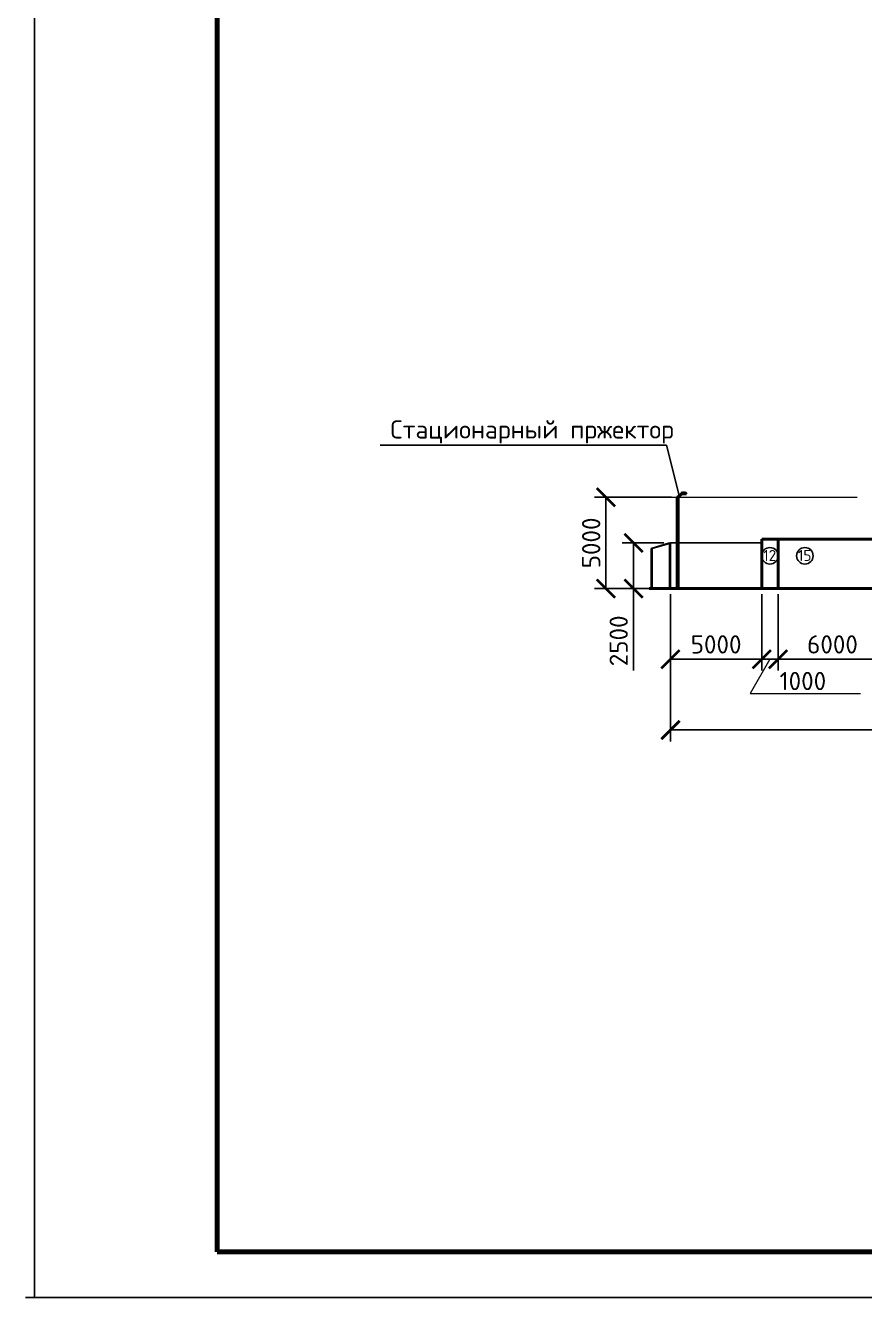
# Model space of a CAD drawing. Header units: millimetres. Extents: x -782 to 10910, y 3841 to 13237.
# Drawn here: x -781.7 to -689.8, y 4163.8 to 4303.1 of the extents above; entities that cross this region are included whole.
import ezdxf

# ---------------------------------------------------------------- set-up
doc = ezdxf.new("R2010")
doc.units = ezdxf.units.MM
doc.layers.add('Оbводка', color=1, linetype='Continuous', lineweight=90)
doc.styles.add('2.5', font='isocpeur.ttf', dxfattribs={"height": 2})
doc.styles.add('Isocpeur', font='isocpeur.ttf')
doc.dimstyles.new('М500 стройгенп', dxfattribs={"dimtxt": 2, "dimasz": 2, "dimexe": 1.25, "dimexo": 0.625, "dimtad": 1, "dimlfac": 500, "dimtxsty": '2.5', "dimblk": 'ARCHTICK', "dimcen": 2.5, "dimadec": 0, "dimazin": 0, "dimtfac": 1, "dimtmove": 0, "dimatfit": 3, "dimfxl": 1, "dimarcsym": 0})

# ---------------------------------------------------------------- blocks, each defined once
blk = doc.blocks.new('_ArchTick')
at = {"color": 0, "linetype": 'ByBlock', "const_width": 0.15}
blk.add_lwpolyline([(-0.5, -0.5), (0.5, 0.5)], dxfattribs=at)
blk = doc.blocks.new('*D117')
at = {"color": 0, "lineweight": -2, "transparency": 16777216}
for p, q in [((-711.79, 4246.41), (-716.35, 4246.41)), ((-715.1, 4246.41), (-715.1, 4241.41)), ((-711.79, 4241.41), (-716.35, 4241.41)), ((-715.1, 4241.41), (-715.1, 4232.46))]:
    blk.add_line(p, q, dxfattribs=at)
at = {"layer": 'Defpoints', "color": 0, "lineweight": 20, "transparency": 16777216}
for p in [(-715.1, 4246.41), (-711.16, 4246.41), (-711.16, 4241.41)]:
    blk.add_point(p, dxfattribs=at)
at = {"color": 0, "lineweight": -2, "transparency": 16777216, "xscale": 2, "yscale": 2, "zscale": 2}
for p, rotation in [((-715.1, 4246.41), 90), ((-715.1, 4241.41), 270)]:
    blk.add_blockref('_ArchTick', p, dxfattribs=dict(at, rotation=rotation))
at = {"color": 0, "lineweight": 20, "transparency": 16777216, "insert": (-716.73, 4235.69), "char_height": 2, "attachment_point": 5, "rotation": 90, "style": '2.5'}
blk.add_mtext('2500', dxfattribs=at)
blk = doc.blocks.new('*D118')
at = {"color": 0, "lineweight": -2, "transparency": 16777216}
for p, q in [((-710.96, 4251.41), (-719.37, 4251.41)), ((-718.12, 4251.41), (-718.12, 4241.41)), ((-710.86, 4241.41), (-719.37, 4241.41))]:
    blk.add_line(p, q, dxfattribs=at)
at = {"layer": 'Defpoints', "color": 0, "lineweight": 20, "transparency": 16777216}
for p in [(-710.34, 4251.41), (-718.12, 4241.41), (-710.23, 4241.41)]:
    blk.add_point(p, dxfattribs=at)
at = {"color": 0, "lineweight": -2, "transparency": 16777216, "xscale": 2, "yscale": 2, "zscale": 2}
for p, rotation in [((-718.12, 4251.41), 90), ((-718.12, 4241.41), 270)]:
    blk.add_blockref('_ArchTick', p, dxfattribs=dict(at, rotation=rotation))
at = {"color": 0, "lineweight": 20, "transparency": 16777216, "insert": (-719.74, 4246.41), "char_height": 2, "attachment_point": 5, "rotation": 90, "style": '2.5'}
blk.add_mtext('5000', dxfattribs=at)
blk = doc.blocks.new('*D119')
at = {"color": 0, "lineweight": -2, "transparency": 16777216}
for p, q in [((-711.06, 4240.79), (-711.06, 4232.43)), ((-701.06, 4240.79), (-701.06, 4232.43)), ((-711.06, 4233.68), (-701.06, 4233.68))]:
    blk.add_line(p, q, dxfattribs=at)
at = {"layer": 'Defpoints', "color": 0, "lineweight": 20, "transparency": 16777216}
for p in [(-711.06, 4241.41), (-701.06, 4241.41), (-701.06, 4233.68)]:
    blk.add_point(p, dxfattribs=at)
at = {"color": 0, "lineweight": -2, "transparency": 16777216, "xscale": 2, "yscale": 2, "zscale": 2, "rotation": 180}
blk.add_blockref('_ArchTick', (-711.06, 4233.68), dxfattribs=at)
at = {"color": 0, "lineweight": -2, "transparency": 16777216, "xscale": 2, "yscale": 2, "zscale": 2}
blk.add_blockref('_ArchTick', (-701.06, 4233.68), dxfattribs=at)
at = {"color": 0, "lineweight": 20, "transparency": 16777216, "insert": (-706.06, 4235.3), "char_height": 2, "attachment_point": 5, "style": '2.5'}
blk.add_mtext('5000', dxfattribs=at)
blk = doc.blocks.new('*D120')
at = {"color": 0, "lineweight": -2, "transparency": 16777216}
for p, q in [((-701.06, 4240.79), (-701.06, 4232.43)), ((-699.27, 4240.79), (-699.27, 4232.43)), ((-701.06, 4233.68), (-699.27, 4233.68))]:
    blk.add_line(p, q, dxfattribs=at)
at = {"layer": 'Defpoints', "color": 0, "lineweight": 20, "transparency": 16777216}
for p in [(-701.06, 4241.41), (-699.27, 4241.41), (-699.27, 4233.68)]:
    blk.add_point(p, dxfattribs=at)
at = {"color": 0, "lineweight": -2, "transparency": 16777216, "xscale": 2, "yscale": 2, "zscale": 2, "rotation": 180}
blk.add_blockref('_ArchTick', (-701.06, 4233.68), dxfattribs=at)
at = {"color": 0, "lineweight": -2, "transparency": 16777216, "xscale": 2, "yscale": 2, "zscale": 2}
blk.add_blockref('_ArchTick', (-699.27, 4233.68), dxfattribs=at)
at = {"color": 0, "lineweight": 20, "transparency": 16777216, "insert": (-696.56, 4231.29), "char_height": 2, "attachment_point": 5, "style": '2.5'}
blk.add_mtext('1000', dxfattribs=at)
blk = doc.blocks.new('*D121')
at = {"color": 0, "lineweight": -2, "transparency": 16777216}
for p, q in [((-699.27, 4240.79), (-699.27, 4232.43)), ((-687.35, 4240.79), (-687.35, 4232.43)), ((-699.27, 4233.68), (-687.35, 4233.68))]:
    blk.add_line(p, q, dxfattribs=at)
at = {"layer": 'Defpoints', "color": 0, "lineweight": 20, "transparency": 16777216}
for p in [(-699.27, 4241.41), (-687.35, 4241.41), (-687.35, 4233.68)]:
    blk.add_point(p, dxfattribs=at)
at = {"color": 0, "lineweight": -2, "transparency": 16777216, "xscale": 2, "yscale": 2, "zscale": 2, "rotation": 180}
blk.add_blockref('_ArchTick', (-699.27, 4233.68), dxfattribs=at)
at = {"color": 0, "lineweight": -2, "transparency": 16777216, "xscale": 2, "yscale": 2, "zscale": 2}
blk.add_blockref('_ArchTick', (-687.35, 4233.68), dxfattribs=at)
at = {"color": 0, "lineweight": 20, "transparency": 16777216, "insert": (-693.31, 4235.3), "char_height": 2, "attachment_point": 5, "style": '2.5'}
blk.add_mtext('6000', dxfattribs=at)
blk = doc.blocks.new('*D63')
at = {"color": 0, "lineweight": -2, "transparency": 16777216}
for p, q in [((-711.06, 4240.79), (-711.06, 4224.68)), ((-442.54, 4240.79), (-442.54, 4224.68)), ((-711.06, 4225.93), (-442.54, 4225.93))]:
    blk.add_line(p, q, dxfattribs=at)
at = {"layer": 'Defpoints', "color": 0, "lineweight": 20, "transparency": 16777216}
for p in [(-711.06, 4241.41), (-442.54, 4241.41), (-442.54, 4225.93)]:
    blk.add_point(p, dxfattribs=at)
at = {"color": 0, "lineweight": -2, "transparency": 16777216, "xscale": 2, "yscale": 2, "zscale": 2, "rotation": 180}
blk.add_blockref('_ArchTick', (-711.06, 4225.93), dxfattribs=at)
at = {"color": 0, "lineweight": -2, "transparency": 16777216, "xscale": 2, "yscale": 2, "zscale": 2}
blk.add_blockref('_ArchTick', (-442.54, 4225.93), dxfattribs=at)
at = {"color": 0, "lineweight": 20, "transparency": 16777216, "insert": (-577.8, 4227.55), "char_height": 2, "attachment_point": 5, "style": '2.5'}
blk.add_mtext('136000', dxfattribs=at)

msp = doc.modelspace()

# ---------------------------------------------------------------- linework, layer by layer
for p, q in [((-780.704969, 4757.787646), (-780.704969, 4163.787646)), ((-780.704969, 4163.787646), (59.295031, 4163.787646))]:
    msp.add_line(p, q)
at = {"lineweight": 70}
for p, q in [((-760.704969, 4752.787646), (-760.704969, 4168.787646)), ((-760.704969, 4168.787646), (54.295031, 4168.787646))]:
    msp.add_line(p, q, dxfattribs=at)
at = {"lineweight": 25}
for p, q in [((-711.474866, 4257.106773), (-742.858724, 4257.106773)), ((-710.086694, 4251.602501), (-711.474866, 4257.106773)), ((-713.163225, 4245.810995), (-711.163225, 4246.410995)), ((-713.163225, 4241.410995), (-713.163225, 4245.810995)), ((-713.063225, 4245.790995), (-711.163225, 4246.360995)), ((-713.063225, 4241.410995), (-713.063225, 4245.840995)), ((-711.163225, 4241.410995), (-711.163225, 4246.410995)), ((-711.063225, 4246.410995), (-711.063225, 4241.410995)), ((-711.063225, 4246.410995), (-701.063225, 4246.410995)), ((59.295178, 4163.787829), (-781.704822, 4163.787829))]:
    msp.add_line(p, q, dxfattribs=at)
at = {"lineweight": 20}
for p, q in [((-712.446364, 4251.410995), (-690.613451, 4251.410995)), ((-710.338181, 4251.410995), (-690.613451, 4251.410995)), ((-710.300681, 4251.410995), (-710.250681, 4251.410995)), ((-711.163225, 4246.410995), (-711.063225, 4246.410995)), ((-711.163225, 4246.410995), (-711.163225, 4246.360995)), ((-713.384997, 4241.410995), (-686.343225, 4241.410995)), ((-711.163225, 4241.410995), (-713.163225, 4241.410995)), ((-713.163225, 4241.410995), (-713.063225, 4241.410995)), ((-713.063225, 4241.410995), (-712.063225, 4241.410995)), ((-700.164994, 4233.678218), (-702.330057, 4229.928218)), ((-702.330057, 4229.928218), (-690.245418, 4229.928218))]:
    msp.add_line(p, q, dxfattribs=at)
at = {"lineweight": 40}
for p, q in [((-710.338181, 4251.410995), (-710.213181, 4251.410995)), ((-710.338181, 4251.410995), (-710.213181, 4251.410995)), ((-710.330042, 4241.410995), (-710.330042, 4251.410995)), ((-710.230042, 4251.410995), (-710.230042, 4241.410995)), ((-701.063225, 4241.410995), (-701.063225, 4246.810995)), ((-701.063225, 4246.810995), (-699.063225, 4246.810995)), ((-699.266762, 4246.810995), (-699.266762, 4241.410995)), ((-699.063225, 4246.810995), (-687.351977, 4246.810995)), ((-713.384997, 4241.410995), (-440.168003, 4241.410995))]:
    msp.add_line(p, q, dxfattribs=at)
at = {"color": 0, "linetype": 'Continuous', "lineweight": 40}
for p, q in [((-710.338181, 4251.410995), (-710.213181, 4251.410995)), ((-710.318531, 4251.410995), (-709.854858, 4251.794007)), ((-710.24424, 4251.410995), (-709.829241, 4251.755638)), ((-709.854858, 4251.794007), (-709.825544, 4251.758709))]:
    msp.add_line(p, q, dxfattribs=at)
for centre, radius, start, end in [((-709.603281, 4251.561777), 0.342361, 32.43625633, 137.27001606), ((-709.587424, 4251.080067), 0.719204, 67.68405496, 109.33477766)]:
    msp.add_arc(centre, radius, start, end, dxfattribs=at)
at = {"layer": 'Оbводка', "color": 0, "lineweight": -2}
for centre in [(-700.1693, 4244.999483), (-696.336917, 4244.999483)]:
    msp.add_circle(centre, 0.902538, dxfattribs=at)

# ---------------------------------------------------------------- texts
at = {"lineweight": 25, "insert": (-741.726541, 4259.83945), "char_height": 2, "attachment_point": 1, "style": 'Isocpeur'}
msp.add_mtext_dynamic_manual_height_columns('Стационарный пржектор', width=33.70747748, gutter_width=12.5, heights=[0], dxfattribs=at)
at = {"lineweight": 40, "char_height": 1.199998, "width": 15.99997333, "attachment_point": 5, "style": 'Isocpeur'}
for s, insert in [('12', (-700.187918, 4245.035811)), ('15', (-696.355535, 4245.035811))]:
    msp.add_mtext(s, dxfattribs=dict(at, insert=insert))

# ---------------------------------------------------------------- dimensions: what is measured, and where the dimension line sits
at = {"lineweight": 20}
for base, p1, p2, picture, middle in [((-718.118692, 4241.410995), (-710.338181, 4251.410995), (-710.230042, 4241.410995), '*D118', (-718.118692, 4246.410995)), ((-715.104325, 4246.410995), (-711.163225, 4241.410995), (-711.163225, 4246.410995), '*D117', (-715.104325, 4235.685995))]:
    dim = msp.add_linear_dim(base=base, p1=p1, p2=p2, angle=90, dimstyle='М500 стройгенп', dxfattribs=at)
    dim.commit()
    dim.dimension.update_dxf_attribs({"geometry": picture, "text_midpoint": middle, "dimtype": 160})
for base, p1, p2, text, picture, middle in [((-701.063225, 4233.678218), (-711.063225, 4241.410995), (-701.063225, 4241.410995), '5000', '*D119', (-706.063225, 4235.303218)), ((-687.351977, 4233.678218), (-699.266762, 4241.410995), (-687.351977, 4241.410995), '6000', '*D121', (-693.30937, 4235.303218))]:
    dim = msp.add_linear_dim(base=base, p1=p1, p2=p2, text=text, dimstyle='М500 стройгенп', dxfattribs=at)
    dim.commit()
    dim.dimension.update_dxf_attribs({"geometry": picture, "text_midpoint": middle})
dim = msp.add_linear_dim(base=(-442.543225, 4225.926676), p1=(-711.063225, 4241.410995), p2=(-442.543225, 4241.410995), text='136000', dimstyle='М500 стройгенп', dxfattribs=at)
dim.commit()
dim.dimension.update_dxf_attribs({"geometry": '*D63', "text_midpoint": (-577.803225, 4225.926676), "dimtype": 160})
dim = msp.add_linear_dim(base=(-699.266762, 4233.678218), p1=(-701.063225, 4241.410995), p2=(-699.266762, 4241.410995), text='1000', dimstyle='М500 стройгенп', override={"dimtmove": 2}, dxfattribs=at)
dim.commit()
dim.dimension.update_dxf_attribs({"geometry": '*D120', "text_midpoint": (-696.55633, 4231.294268), "dimtype": 160})

doc.saveas('drawing.dxf')
